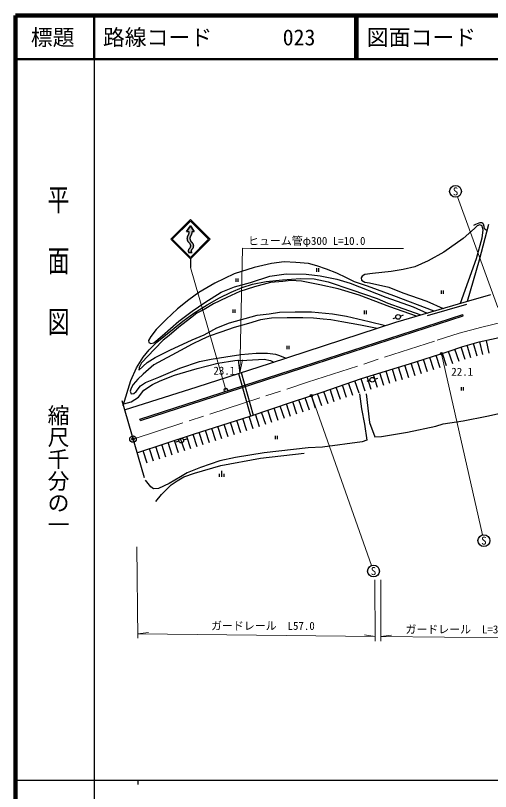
# Model space of a CAD drawing. Units: millimetres, scale not verified. Extents: x 40000 to 680000, y 20000 to 380000.
# Drawn here: x 40000 to 148691, y 202409 to 380000 of the extents above; entities that cross this region are included whole.
import ezdxf
from ezdxf.enums import TextEntityAlignment as Align

# ---------------------------------------------------------------- set-up
doc = ezdxf.new("R2010")
doc.units = ezdxf.units.MM
doc.header["$LTSCALE"] = 1000
doc.header["$PDMODE"] = 32
doc.header["$PDSIZE"] = 500
doc.linetypes.add('CHAIN', pattern=[18.5, 12, -1.5, 3.5, -1.5])
for name, color, linetype, lineweight in [('M-BGD', 7, 'Continuous', 25), ('M-BGD-EXST', 7, 'Continuous', 25), ('M-BMK', 2, 'CHAIN', 13), ('M-BMK-OTRS', 5, 'Continuous', 25), ('M-BMK-SRVR', 3, 'Continuous', 25), ('M-STR-HTXT', 7, 'Continuous', 13), ('M-STR-STRC', 7, 'Continuous', 25), ('M-TTL', 2, 'Continuous', 140), ('M-TTL-BAND', 7, 'Continuous', 25), ('M-TTL-LINE', 7, 'Continuous', 50)]:
    doc.layers.add(name, color=color, linetype=linetype, lineweight=lineweight)
doc.layers.add('M-OTRS', color=6, linetype='Continuous')
doc.layers.add('M-TTL-TXT', color=7, linetype='Continuous')
doc.styles.add('@ＭＳ ゴシック', font='')
doc.styles.add('ＭＳ ゴシック', font='')
doc.styles.get('@ＭＳ ゴシック').set_extended_font_data('@MS Gothic')
doc.styles.get('ＭＳ ゴシック').set_extended_font_data('MS Gothic')

# ---------------------------------------------------------------- blocks, each defined once
blk = doc.blocks.new('open_arrow')
at = {"color": 0, "linetype": 'Continuous', "lineweight": -2}
blk.add_lwpolyline([(7.5, 1.25), (0, 0), (7.5, -1.25)], dxfattribs=at)

msp = doc.modelspace()

# ---------------------------------------------------------------- hatches: boundary and pattern name
at = {"layer": 'M-STR-STRC'}
msp.add_hatch(color=256, dxfattribs=at).paths.add_polyline_path([(79991, 328956), (79991, 329007), (79993, 329059), (79997, 329110), (80003, 329161), (80011, 329211), (80021, 329262), (80033, 329311), (80047, 329361), (80062, 329410), (80080, 329458), (80100, 329505), (80121, 329552), (80144, 329597), (80169, 329642), (80196, 329686), (80207, 329702), (80232, 329742), (80257, 329782), (80279, 329823), (80300, 329865), (80319, 329908), (80337, 329951), (80353, 329995), (80367, 330040), (80379, 330085), (80390, 330131), (80399, 330177), (80406, 330223), (80411, 330270), (80414, 330317), (80415, 330364), (80415, 330410), (80413, 330457), (80409, 330504), (80403, 330551), (80395, 330597), (80394, 330602), (80894, 330602), (80019, 331852), (79144, 330602), (79644, 330602), (79652, 330556), (79658, 330509), (79662, 330463), (79665, 330416), (79665, 330369), (79664, 330322), (79661, 330275), (79656, 330229), (79649, 330182), (79641, 330136), (79631, 330090), (79618, 330045), (79604, 330000), (79589, 329956), (79571, 329913), (79552, 329870), (79532, 329828), (79509, 329787), (79485, 329746), (79460, 329707), (79457, 329702), (79429, 329659), (79404, 329615), (79380, 329569), (79358, 329523), (79337, 329476), (79319, 329428), (79302, 329380), (79288, 329330), (79275, 329281), (79265, 329231), (79256, 329180), (79249, 329129), (79245, 329078), (79242, 329027), (79241, 328976), (79242, 328924), (79246, 328873), (79251, 328822), (79259, 328772), (79268, 328721), (79279, 328671), (79292, 328622), (79308, 328573), (79325, 328524), (79344, 328477), (79365, 328430), (79387, 328384), (79412, 328339), (79438, 328295), (79466, 328252), (79495, 328210), (79527, 328169), (79559, 328130), (79594, 328092), (79629, 328055), (79644, 328041), (79674, 328017), (79702, 327992), (79730, 327966), (79756, 327940), (79782, 327912), (79806, 327883), (79829, 327853), (79851, 327822), (79872, 327790), (79891, 327758), (79909, 327725), (79926, 327691), (79942, 327657), (79956, 327622), (79969, 327586), (79980, 327550), (79990, 327514), (79998, 327477), (80006, 327440), (80011, 327402), (80015, 327365), (80018, 327327), (80019, 327289), (80019, 327252), (80017, 327214), (80014, 327176), (80009, 327139), (80003, 327102), (79995, 327065), (79986, 327028), (79975, 326992), (79963, 326956), (79950, 326920), (79935, 326886), (79919, 326851), (79902, 326818), (79883, 326785), (79863, 326753), (79842, 326722), (79819, 326691), (79796, 326662), (79771, 326633), (79745, 326606), (79718, 326579), (79690, 326554), (79661, 326530), (79644, 326516), (79630, 326495), (79616, 326474), (79603, 326452), (79591, 326429), (79580, 326406), (79570, 326383), (79560, 326359), (79552, 326335), (79545, 326311), (79538, 326286), (79533, 326261), (79528, 326236), (79525, 326211), (79522, 326185), (79521, 326160), (79520, 326135), (79521, 326109), (79522, 326084), (79525, 326058), (79529, 326033), (79533, 326008), (79539, 325983), (79545, 325958), (79552, 325934), (79561, 325910), (79570, 325886), (79580, 325863), (79591, 325840), (79603, 325817), (79616, 325795), (79630, 325774), (79644, 325754), (80394, 325754), (80380, 325774), (80366, 325794), (80354, 325815), (80342, 325836), (80331, 325857), (80321, 325879), (80312, 325902), (80303, 325925), (80296, 325948), (80289, 325971), (80284, 325995), (80279, 326018), (80275, 326042), (80273, 326067), (80271, 326091), (80270, 326115), (80270, 326139), (80271, 326163), (80273, 326188), (80276, 326212), (80280, 326236), (80284, 326260), (80290, 326283), (80297, 326306), (80304, 326329), (80313, 326352), (80322, 326375), (80332, 326397), (80343, 326418), (80355, 326439), (80368, 326460), (80381, 326480), (80394, 326498), (80424, 326522), (80453, 326548), (80481, 326575), (80508, 326602), (80533, 326631), (80558, 326661), (80581, 326692), (80603, 326723), (80624, 326756), (80643, 326789), (80662, 326823), (80678, 326858), (80694, 326893), (80708, 326929), (80721, 326965), (80732, 327002), (80742, 327039), (80750, 327077), (80757, 327115), (80762, 327153), (80766, 327191), (80768, 327230), (80769, 327268), (80768, 327307), (80766, 327345), (80762, 327384), (80757, 327422), (80750, 327460), (80742, 327497), (80733, 327535), (80721, 327572), (80709, 327608), (80695, 327644), (80679, 327679), (80663, 327714), (80645, 327748), (80625, 327781), (80604, 327814), (80582, 327845), (80559, 327876), (80535, 327906), (80509, 327935), (80483, 327962), (80455, 327989), (80426, 328015), (80396, 328039), (80393, 328042), (80357, 328078), (80322, 328115), (80289, 328154), (80257, 328194), (80227, 328236), (80198, 328278), (80171, 328322), (80146, 328367), (80123, 328412), (80101, 328459), (80082, 328506), (80064, 328554), (80048, 328603), (80034, 328652), (80022, 328702), (80012, 328752), (80004, 328803), (79998, 328854), (79994, 328905)])

# ---------------------------------------------------------------- linework, layer by layer
at = {"layer": 'M-BGD'}
for p, q in [((108886, 322144), (108886, 321362)), ((109353, 322144), (109353, 321362)), ((90379, 319805), (90379, 319022)), ((90846, 319805), (90846, 319022)), ((137396, 317084), (137396, 316301)), ((137863, 317084), (137863, 316301)), ((89758, 312736), (89758, 311954)), ((90224, 312736), (90224, 311954)), ((134252, 311360), (143316, 313918)), ((119793, 312470), (119793, 311687)), ((120260, 312470), (120260, 311687)), ((127032, 310832), (126327, 310577)), ((128067, 311206), (128772, 311461)), ((142430, 311303), (142348, 311592)), ((148379, 302715), (147743, 305647)), ((102078, 304415), (102078, 303633)), ((102545, 304415), (102545, 303633)), ((142929, 301282), (141945, 304116)), ((144178, 301649), (143383, 304542)), ((145624, 302046), (144829, 304939)), ((146914, 302397), (146277, 305329)), ((137161, 299356), (136254, 302216)), ((138591, 299810), (137684, 302670)), ((140095, 300298), (139111, 303132)), ((141512, 300790), (140528, 303624)), ((131442, 297542), (130535, 300402)), ((132872, 297996), (131965, 300855)), ((134302, 298449), (133395, 301309)), ((135732, 298903), (134825, 301762)), ((125685, 295766), (124802, 298633)), ((127118, 296207), (126236, 299074)), ((128552, 296649), (127669, 299516)), ((129985, 297090), (129103, 299957)), ((91050, 298090), (93791, 288365)), ((91621, 298273), (94361, 288554)), ((120034, 294025), (119068, 296865)), ((121384, 294442), (120501, 297309)), ((122817, 294883), (121935, 297750)), ((122166, 296809), (122880, 297037)), ((124251, 295324), (123368, 298192)), ((114354, 292093), (113388, 294933)), ((115774, 292576), (114808, 295416)), ((117194, 293059), (116228, 295899)), ((118614, 293542), (117648, 296382)), ((121118, 296473), (120404, 296244)), ((141949, 294966), (141949, 294184)), ((142415, 294966), (142415, 294184)), ((110082, 290644), (109126, 293487)), ((111514, 291127), (110548, 293967)), ((112934, 291610), (111968, 294450)), ((104395, 288732), (103439, 291575)), ((105817, 289210), (104861, 292053)), ((107239, 289688), (106283, 292531)), ((108661, 290166), (107705, 293009)), ((98693, 286834), (97746, 289681)), ((100117, 287308), (99169, 290155)), ((101540, 287782), (100593, 290628)), ((102963, 288255), (102016, 291102)), ((92962, 284948), (92047, 287805)), ((94391, 285405), (93476, 288262)), ((95847, 285887), (94900, 288734)), ((97270, 286361), (96323, 289207)), ((68569, 287299), (68476, 287585)), ((87248, 283117), (86333, 285975)), ((88677, 283575), (87762, 286432)), ((90105, 284033), (89190, 286890)), ((91534, 284490), (90619, 287347)), ((82963, 281745), (82048, 284602)), ((84391, 282202), (83476, 285059)), ((85820, 282660), (84905, 285517)), ((77285, 279886), (76346, 282735)), ((77406, 282553), (76691, 282325)), ((78709, 280355), (77770, 283204)), ((78453, 282889), (79168, 283117)), ((80134, 280825), (79195, 283674)), ((81558, 281294), (80619, 284143)), ((99411, 283835), (99411, 283052)), ((99877, 283835), (99877, 283052)), ((71586, 278008), (70647, 280857)), ((73011, 278477), (72072, 281326)), ((74435, 278947), (73496, 281796)), ((75860, 279416), (74921, 282265)), ((70161, 277538), (69222, 280387)), ((87232, 274435), (87232, 275763)), ((86699, 274435), (86699, 275131)), ((87765, 274435), (87765, 275131))]:
    msp.add_line(p, q, dxfattribs=at)
for points in [[(148271, 332145), (146090, 323995), (143329, 314582)], [(147930, 330871), (147669, 330911), (147505, 331089), (147270, 331414), (147209, 331716), (147089, 332212), (146945, 332420), (146687, 332557), (146541, 332575), (146263, 332575), (146024, 332460), (145289, 332141), (144841, 331942)], [(141851, 314150), (145494, 324414), (146786, 329087), (147032, 330912), (146766, 331834), (146253, 332060), (145658, 331855), (145023, 331240), (142418, 328964), (138045, 325871), (134395, 323862), (131380, 322468), (128673, 321854), (125957, 321441), (121706, 320945), (119917, 320716), (119301, 320369), (119068, 319995), (119181, 319400), (119931, 318997), (120978, 318828), (125392, 317859), (128604, 316515), (134093, 314625), (137835, 312970)], [(135792, 312370), (126582, 315881), (120520, 318080), (117579, 319015), (115744, 319958), (113549, 321012), (111176, 321921), (108955, 322724), (107028, 323217), (104173, 323459), (101479, 323598), (98601, 323235), (94595, 322309), (90014, 320867), (85630, 318774), (81972, 316629), (79664, 314919), (77031, 312864), (74506, 310448), (72219, 308118), (71001, 306541), (70414, 305595), (70533, 305171), (70968, 304899), (71654, 305073), (73590, 306726), (77375, 310064), (80418, 312316), (83335, 314342), (87098, 316658), (90104, 317902), (93737, 318924), (98212, 320362), (101910, 320862), (106539, 320809), (109699, 320418), (113549, 319646), (116577, 318753), (124758, 315577), (130988, 313302), (134238, 311914)], [(64672, 290715), (66355, 296451), (67697, 299377), (69200, 301839), (70597, 303514), (72368, 305275), (78255, 310016), (80818, 311889), (83877, 313790), (86687, 315362), (89361, 316678), (91877, 317744), (94204, 318502), (97376, 319131), (101126, 319517), (105227, 319783), (108379, 319703), (111564, 319025), (116982, 317255), (122770, 315219), (125235, 314180), (128640, 312930), (132784, 311487)], [(131761, 311186), (125657, 313345), (118649, 315984), (113809, 317418), (109641, 318387), (105467, 319186), (103011, 319369), (101159, 319164), (98341, 318862), (94658, 317883), (91303, 316814), (88331, 315436), (85279, 314034), (83136, 312721), (81463, 311846), (80063, 310759), (77410, 308699), (75138, 306782), (73757, 305681), (71797, 303647), (68795, 300489), (68261, 299441), (68196, 298849), (70102, 300572), (71944, 301713), (75331, 303427), (80457, 305752), (83134, 306887), (86074, 308491), (88943, 309636), (95318, 311425), (98071, 311738), (100444, 312073), (104030, 312191), (107762, 312191), (112570, 311716), (115779, 311157), (120965, 309961), (124678, 309030)], [(64939, 289791), (81571, 295040), (98346, 300437), (126996, 309787), (143167, 314536), (148804, 316138)], [(122751, 308402), (118910, 309125), (114645, 309906), (112174, 310343), (110406, 310514), (108201, 310713), (105780, 310846), (102149, 310789), (98551, 310703), (96042, 310352), (93301, 309532), (90059, 308629), (86984, 307516), (84348, 306631), (82628, 305880), (80401, 304767), (77737, 303330), (71667, 300082), (69203, 297945), (67958, 296767), (66960, 295587), (66475, 294732), (66266, 294019), (66494, 293440), (67045, 293497), (67644, 293943), (68623, 295226), (69745, 295976), (72781, 297231), (77574, 299267), (82132, 300781), (84765, 301313), (88115, 301884), (91528, 302436), (95050, 302731), (97683, 302702), (99466, 302465), (100216, 302246), (101932, 301607)], [(68476, 287585), (105673, 299683), (142348, 311592)], [(68569, 287299), (105766, 299398), (142430, 311303)], [(67798, 279918), (80737, 284182), (93667, 288323), (103418, 291569), (110139, 293828), (119151, 296893), (130139, 300276), (138788, 303020), (142367, 304262), (146128, 305296), (148892, 305896), (152439, 306665), (155263, 307166), (162334, 308210), (168576, 309143)], [(120265, 293391), (120994, 286894), (122193, 283603), (123721, 283650), (129718, 284614), (136185, 286048), (137831, 286565), (142475, 287271), (147860, 288306), (154452, 289765), (157527, 290366), (161498, 292234), (167484, 295722), (169373, 297216), (170827, 299005), (171278, 300344), (170871, 301733), (170231, 302707), (167960, 303930), (166329, 304643)], [(64792, 291126), (66480, 291608), (68135, 292638), (69351, 294242), (71361, 295525), (73138, 296371), (76380, 297671), (81556, 299228), (86319, 300426), (90192, 301070), (92962, 301138), (96901, 301324), (98319, 301054), (99117, 300688)], [(118681, 293423), (119189, 289960), (119897, 286457), (120387, 282849), (119330, 282405), (110224, 281226), (106977, 281063), (96914, 279900), (90342, 278810), (86764, 278066), (82320, 276579), (79303, 275323), (77762, 274435), (75150, 272875), (72755, 271788), (71558, 271661), (70941, 272168), (69780, 273637)], [(72138, 268742), (73408, 270391), (75621, 272567), (77000, 273528), (78542, 274399), (80936, 275287), (86974, 276989), (96025, 278674), (106061, 279855)]]:
    msp.add_lwpolyline(points, dxfattribs=at)
for centre in [(127550, 311019), (121642, 296641), (77929, 282721)]:
    msp.add_circle(centre, 550, dxfattribs=at)
at = {"layer": 'M-BGD-EXST'}
for centre, radius in [((140693, 339754), 1350), ((137480, 302605), 250), ((107705, 293009), 250), ((147185, 259815), 1350), ((121925, 252860), 1350)]:
    msp.add_circle(centre, radius, dxfattribs=at)
at = {"layer": 'M-BMK'}
msp.add_lwpolyline([(66885, 283071), (106849, 296069), (136511, 305701), (141494, 307264), (146701, 308670), (151430, 309837)], dxfattribs=at)
at = {"layer": 'M-BMK-OTRS'}
msp.add_line((64331, 291892), (69439, 274250), dxfattribs=at)
at = {"layer": 'M-BMK-SRVR'}
msp.add_circle((66885, 283071), 750, dxfattribs=at)
msp.add_circle((66885, 283071), 750, dxfattribs=at)
at = {"layer": 'M-OTRS'}
msp.add_point((66885, 283071), dxfattribs=at)
at = {"layer": 'M-STR-HTXT'}
for p, q in [((150352, 313150), (141154, 338485)), ((88132, 294315), (80020, 322303)), ((137480, 302605), (146887, 261132)), ((107705, 293009), (121474, 254132)), ((67974, 237483), (67763, 258379)), ((122308, 236778), (122253, 250813)), ((123603, 236829), (123571, 250871)), ((67964, 238488), (70399, 238802)), ((122304, 237882), (67964, 238488)), ((122304, 237882), (119876, 238250)), ((123601, 237867), (126035, 238182)), ((160260, 237458), (123601, 237867))]:
    msp.add_line(p, q, dxfattribs=at)
msp.add_lwpolyline([(91365, 298191), (91974, 326791), (93848, 326691), (128822, 326691)], dxfattribs=at)
at = {"layer": 'M-STR-STRC'}
for p, q in [((75520, 328803), (80020, 333303)), ((75873, 328803), (80020, 332950)), ((84520, 328803), (80020, 333303)), ((84167, 328803), (80020, 332950)), ((79144, 330602), (80019, 331852)), ((79144, 330602), (79644, 330602)), ((80019, 331852), (80894, 330602)), ((80394, 330602), (80894, 330602)), ((75520, 328803), (80020, 324303)), ((75873, 328803), (80020, 324656)), ((80020, 324656), (84167, 328803)), ((80020, 324303), (84520, 328803)), ((80394, 325754), (79644, 325754)), ((80020, 324303), (80020, 322303))]:
    msp.add_line(p, q, dxfattribs=at)
msp.add_lwpolyline([(80019, 331852), (79144, 330602), (79644, 330602), (79652, 330556), (79658, 330509), (79662, 330463), (79665, 330416), (79665, 330369), (79664, 330322), (79661, 330275), (79656, 330229), (79649, 330182), (79641, 330136), (79631, 330090), (79618, 330045), (79604, 330000), (79589, 329956), (79571, 329913), (79552, 329870), (79532, 329828), (79509, 329787), (79485, 329746), (79460, 329707), (79457, 329702), (79429, 329659), (79404, 329615), (79380, 329569), (79358, 329523), (79337, 329476), (79319, 329428), (79302, 329380), (79288, 329330), (79275, 329281), (79265, 329231), (79256, 329180), (79249, 329129), (79245, 329078), (79242, 329027), (79241, 328976), (79242, 328924), (79246, 328873), (79251, 328822), (79259, 328772), (79268, 328721), (79279, 328671), (79292, 328622), (79308, 328573), (79325, 328524), (79344, 328477), (79365, 328430), (79387, 328384), (79412, 328339), (79438, 328295), (79466, 328252), (79495, 328210), (79527, 328169), (79559, 328130), (79594, 328092), (79629, 328055), (79644, 328041), (79674, 328017), (79702, 327992), (79730, 327966), (79756, 327940), (79782, 327912), (79806, 327883), (79829, 327853), (79851, 327822), (79872, 327790), (79891, 327758), (79909, 327725), (79926, 327691), (79942, 327657), (79956, 327622), (79969, 327586), (79980, 327550), (79990, 327514), (79998, 327477), (80006, 327440), (80011, 327402), (80015, 327365), (80018, 327327), (80019, 327289), (80019, 327252), (80017, 327214), (80014, 327176), (80009, 327139), (80003, 327102), (79995, 327065), (79986, 327028), (79975, 326992), (79963, 326956), (79950, 326920), (79935, 326886), (79919, 326851), (79902, 326818), (79883, 326785), (79863, 326753), (79842, 326722), (79819, 326691), (79796, 326662), (79771, 326633), (79745, 326606), (79718, 326579), (79690, 326554), (79661, 326530), (79644, 326516), (79630, 326495), (79616, 326474), (79603, 326452), (79591, 326429), (79580, 326406), (79570, 326383), (79560, 326359), (79552, 326335), (79545, 326311), (79538, 326286), (79533, 326261), (79528, 326236), (79525, 326211), (79522, 326185), (79521, 326160), (79520, 326135), (79521, 326109), (79522, 326084), (79525, 326058), (79529, 326033), (79533, 326008), (79539, 325983), (79545, 325958), (79552, 325934), (79561, 325910), (79570, 325886), (79580, 325863), (79591, 325840), (79603, 325817), (79616, 325795), (79630, 325774), (79644, 325754), (80394, 325754), (80380, 325774), (80366, 325794), (80354, 325815), (80342, 325836), (80331, 325857), (80321, 325879), (80312, 325902), (80303, 325925), (80296, 325948), (80289, 325971), (80284, 325995), (80279, 326018), (80275, 326042), (80273, 326067), (80271, 326091), (80270, 326115), (80270, 326139), (80271, 326163), (80273, 326188), (80276, 326212), (80280, 326236), (80284, 326260), (80290, 326283), (80297, 326306), (80304, 326329), (80313, 326352), (80322, 326375), (80332, 326397), (80343, 326418), (80355, 326439), (80368, 326460), (80381, 326480), (80394, 326498), (80424, 326522), (80453, 326548), (80481, 326575), (80508, 326602), (80533, 326631), (80558, 326661), (80581, 326692), (80603, 326723), (80624, 326756), (80643, 326789), (80662, 326823), (80678, 326858), (80694, 326893), (80708, 326929), (80721, 326965), (80732, 327002), (80742, 327039), (80750, 327077), (80757, 327115), (80762, 327153), (80766, 327191), (80768, 327230), (80769, 327268), (80768, 327307), (80766, 327345), (80762, 327384), (80757, 327422), (80750, 327460), (80742, 327497), (80733, 327535), (80721, 327572), (80709, 327608), (80695, 327644), (80679, 327679), (80663, 327714), (80645, 327748), (80625, 327781), (80604, 327814), (80582, 327845), (80559, 327876), (80535, 327906), (80509, 327935), (80483, 327962), (80455, 327989), (80426, 328015), (80396, 328039), (80393, 328042), (80357, 328078), (80322, 328115), (80289, 328154), (80257, 328194), (80227, 328236), (80198, 328278), (80171, 328322), (80146, 328367), (80123, 328412), (80101, 328459), (80082, 328506), (80064, 328554), (80048, 328603), (80034, 328652), (80022, 328702), (80012, 328752), (80004, 328803), (79998, 328854), (79994, 328905), (79991, 328956), (79991, 329007), (79993, 329059), (79997, 329110), (80003, 329161), (80011, 329211), (80021, 329262), (80033, 329311), (80047, 329361), (80062, 329410), (80080, 329458), (80100, 329505), (80121, 329552), (80144, 329597), (80169, 329642), (80196, 329686), (80207, 329702), (80232, 329742), (80257, 329782), (80279, 329823), (80300, 329865), (80319, 329908), (80337, 329951), (80353, 329995), (80367, 330040), (80379, 330085), (80390, 330131), (80399, 330177), (80406, 330223), (80411, 330270), (80414, 330317), (80415, 330364), (80415, 330410), (80413, 330457), (80409, 330504), (80403, 330551), (80395, 330597), (80394, 330602), (80894, 330602)], close=True, dxfattribs=at)
msp.add_circle((88132, 294315), 400, dxfattribs=at)
at = {"layer": 'M-TTL'}
for p, q in [((40000, 380000), (40000, 20000)), ((680000, 380000), (40000, 380000))]:
    msp.add_line(p, q, dxfattribs=at)
at = {"layer": 'M-TTL-BAND'}
for p, q in [((58000, 370000), (58000, 20000)), ((40000, 205000), (579000, 205000)), ((68000, 205000), (68000, 204000))]:
    msp.add_line(p, q, dxfattribs=at)
at = {"layer": 'M-TTL-LINE'}
for p, q in [((58000, 380000), (58000, 370000)), ((117750, 380000), (117750, 370000)), ((118250, 380000), (118250, 370000)), ((40000, 370000), (680000, 370000))]:
    msp.add_line(p, q, dxfattribs=at)

# ---------------------------------------------------------------- block references
at = {"layer": 'M-STR-HTXT', "xscale": 400, "yscale": 400, "rotation": 88.8}
msp.add_blockref('open_arrow', (91365, 298191), dxfattribs=at)

# ---------------------------------------------------------------- texts
at = {"layer": 'M-BGD', "style": 'ＭＳ ゴシック'}
for s, p in [('23.1', (87784, 297252)), ('22.1', (142219, 297009))]:
    msp.add_text(s, height=1833, dxfattribs=at).set_placement(p, align=Align.BOTTOM_CENTER)
at = {"layer": 'M-BGD-EXST', "style": 'ＭＳ ゴシック'}
for p in [(140693, 339754), (147185, 259815), (121925, 252860)]:
    msp.add_text('S', height=1833, dxfattribs=at).set_placement(p, align=Align.MIDDLE_CENTER)
at = {"layer": 'M-STR-HTXT', "style": 'ＭＳ ゴシック'}
msp.add_text('ヒューム管φ300 L=10.0', height=1833, dxfattribs=at).set_placement((93213, 326952), align=Align.BOTTOM_LEFT)
for s, p in [('ガードレール\u3000L57.0', (96610, 238846)), ('ガードレール\u3000L=38.0', (141734, 238042))]:
    msp.add_text(s, height=1833, dxfattribs=at).set_placement(p, align=Align.BOTTOM_CENTER)
at = {"layer": 'M-TTL-BAND', "style": '@ＭＳ ゴシック', "width": 1.4}
msp.add_text('平  面  図', height=3666, rotation=270, dxfattribs=at).set_placement((49777, 306475), align=Align.MIDDLE_RIGHT)
at = {"layer": 'M-TTL-BAND', "style": '@ＭＳ ゴシック'}
msp.add_text('縮尺千分の一', height=3666, rotation=270, dxfattribs=at).set_placement((49777, 261030), align=Align.MIDDLE_RIGHT)
at = {"layer": 'M-TTL-TXT', "style": 'ＭＳ ゴシック'}
msp.add_text('標題', height=3666, dxfattribs=at).set_placement((48500, 375000), align=Align.MIDDLE_CENTER)
for s, p in [('路線コード', (60000, 375000)), ('023', (101142, 375000)), ('図面コード', (120380, 375000))]:
    msp.add_text(s, height=3666, dxfattribs=at).set_placement(p, align=Align.MIDDLE_LEFT)

doc.saveas('drawing.dxf')
